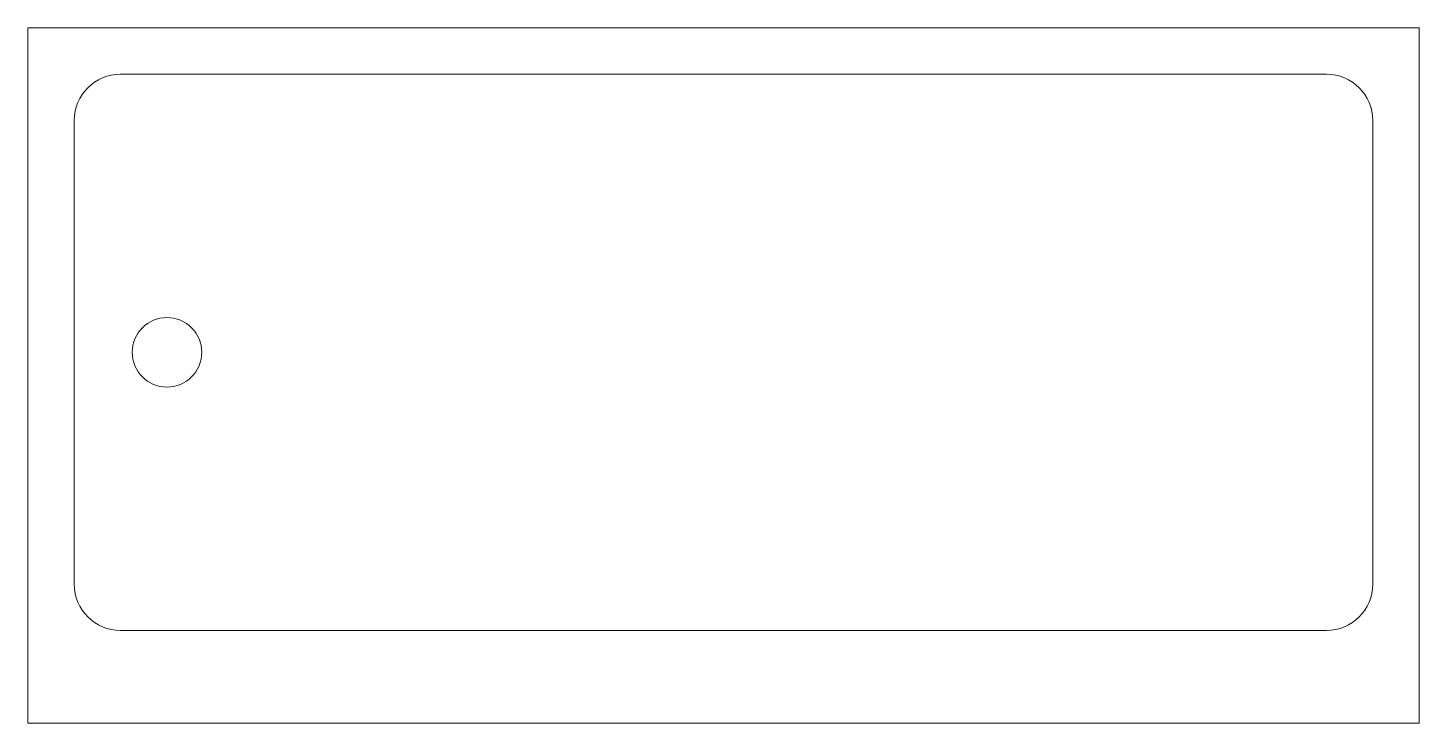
# Model space of a CAD drawing. Header units: inches. Extents: x 0 to 60, y -30 to 0.
import ezdxf

# ---------------------------------------------------------------- set-up
doc = ezdxf.new("R2010")
doc.units = ezdxf.units.IN
doc.layers.get('0').update_dxf_attribs({"linetype": 'CONTINUOUS', "lineweight": 18})

msp = doc.modelspace()

# ---------------------------------------------------------------- linework, layer by layer
for p, q in [((0, -30), (0, 0)), ((0, 0), (60, 0)), ((60, 0), (60, -30)), ((4, -2), (56, -2)), ((2, -24), (2, -4)), ((58, -4), (58, -24)), ((56, -26), (4, -26)), ((60, -30), (0, -30))]:
    msp.add_line(p, q)
msp.add_circle((6, -14), 1.5)
for centre, start, end in [((4, -4), 90, 180), ((56, -4), 0, 90), ((4, -24), 180, 270), ((56, -24), 270, 0)]:
    msp.add_arc(centre, 2, start, end)

doc.saveas('drawing.dxf')
